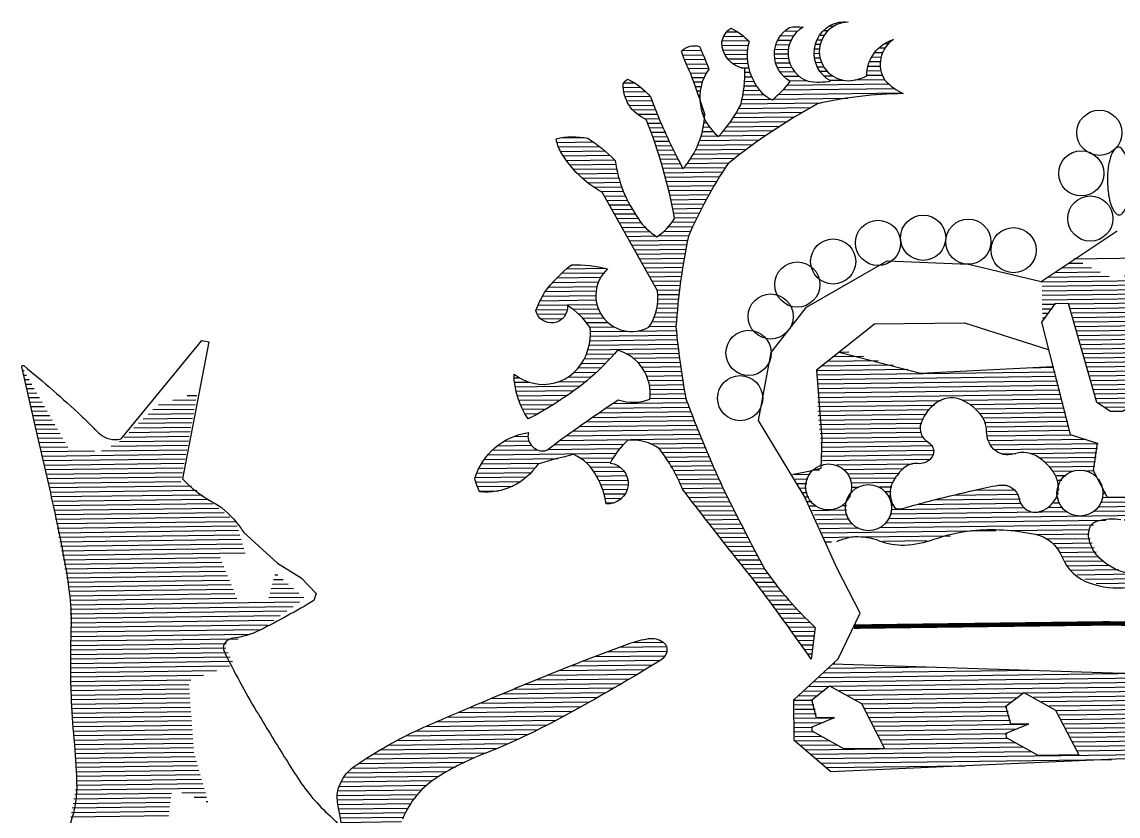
# Model space of a CAD drawing. Extents: x 0 to 420, y 0 to 297.
# Drawn here: x 362.225 to 364.823, y 102.431 to 104.313 of the extents above; entities that cross this region are included whole.
import ezdxf
from ezdxf.enums import TextEntityAlignment as Align

# ---------------------------------------------------------------- set-up
doc = ezdxf.new("R2010")
doc.units = 0
doc.layers.get('0').update_dxf_attribs({"linetype": 'CONTINUOUS'})
for name, color, linetype in [('TBLK07', 4, 'CONTINUOUS'), ('TBLK18', 4, 'CONTINUOUS'), ('TBLK25', 1, 'CONTINUOUS'), ('TBLK35', 3, 'CONTINUOUS'), ('TBLK50', 7, 'CONTINUOUS')]:
    doc.layers.add(name, color=color, linetype=linetype)
doc.styles.add('ISO', font='iso3098b.shx')

# ---------------------------------------------------------------- blocks, each defined once
blk = doc.blocks.new('*X50')
at = {"color": 0, "linetype": 'Continuous'}
for p, q in [((155.45, 457), (155.73, 457)), ((155.66, 456), (156.29, 456)), ((155.88, 455), (156.84, 455)), ((156.09, 454), (157.4, 454)), ((156.3, 453), (157.95, 453)), ((156.52, 452), (158.51, 452)), ((156.73, 451), (159.06, 451)), ((156.95, 450), (159.62, 450)), ((188.6, 450), (193.72, 450)), ((191.79, 451), (193.92, 451)), ((157.16, 449), (160.18, 449)), ((157.38, 448), (160.73, 448)), ((157.59, 447), (161.29, 447)), ((183.06, 447), (193.12, 447)), ((184.12, 448), (193.32, 448)), ((185.41, 449), (193.52, 449)), ((157.8, 446), (161.84, 446)), ((158.02, 445), (162.4, 445)), ((180.93, 445), (192.72, 445)), ((181.99, 446), (192.92, 446)), ((158.23, 444), (162.95, 444)), ((158.45, 443), (163.51, 443)), ((158.66, 442), (164.06, 442)), ((177.74, 442), (192.12, 442)), ((178.81, 443), (192.32, 443)), ((179.87, 444), (192.52, 444)), ((158.88, 441), (164.62, 441)), ((159.09, 440), (165.18, 440)), ((174.8, 440), (191.73, 440)), ((176.68, 441), (191.93, 441)), ((159.3, 439), (171.1, 439)), ((159.52, 438), (191.33, 438)), ((172.63, 439), (191.53, 439)), ((159.73, 437), (191.13, 437)), ((159.95, 436), (190.93, 436)), ((160.16, 435), (190.73, 435)), ((160.38, 434), (190.53, 434)), ((160.59, 433), (190.33, 433)), ((160.8, 432), (190.13, 432)), ((161.02, 431), (192.47, 431)), ((161.23, 430), (193.67, 430)), ((161.41, 429), (194.87, 429)), ((161.59, 428), (196.07, 428)), ((161.76, 427), (197.27, 427)), ((161.93, 426), (198.47, 426)), ((162.11, 425), (199.67, 425)), ((162.28, 424), (200.87, 424)), ((162.46, 423), (202.07, 423)), ((162.63, 422), (202.51, 422)), ((162.8, 421), (202.79, 421)), ((162.98, 420), (203.08, 420)), ((163.15, 419), (203.36, 419)), ((163.33, 418), (203.65, 418)), ((163.5, 417), (203.93, 417)), ((163.67, 416), (204.22, 416)), ((163.85, 415), (198.6, 415)), ((164.02, 414), (199, 414)), ((164.2, 413), (199.4, 413)), ((164.37, 412), (199.8, 412)), ((164.54, 411), (200.2, 411)), ((210.7, 411), (211.36, 411)), ((164.72, 410), (200.6, 410)), ((164.89, 409), (201, 409)), ((165.07, 408), (201.4, 408)), ((209.87, 408), (214.79, 408)), ((210.14, 409), (213.65, 409)), ((210.42, 410), (212.51, 410)), ((165.24, 407), (201.8, 407)), ((165.27, 406), (202.2, 406)), ((209.31, 406), (217.08, 406)), ((209.59, 407), (215.93, 407)), ((165.27, 405), (216.08, 405)), ((165.27, 404), (214.65, 404)), ((165.27, 403), (213.22, 403)), ((165.27, 402), (211.79, 402)), ((165.27, 401), (210.36, 401)), ((165.27, 400), (208.94, 400)), ((165.27, 399), (207.51, 399)), ((165.27, 398), (205.05, 398)), ((165.27, 397), (202.38, 397)), ((165.27, 396), (199.71, 396)), ((165.27, 395), (199.66, 395)), ((165.27, 394), (200.12, 394)), ((165.27, 393), (200.59, 393)), ((165.27, 392), (201.06, 392)), ((165.27, 391), (200.37, 391)), ((165.27, 390), (197.5, 390)), ((165.27, 389), (194.62, 389)), ((165.27, 388), (191.75, 388)), ((165.27, 387), (191.32, 387)), ((165.27, 386), (191.38, 386)), ((165.27, 385), (191.45, 385)), ((165.31, 384), (191.51, 384)), ((165.36, 383), (191.57, 383)), ((165.42, 382), (191.63, 382)), ((165.47, 381), (191.7, 381)), ((165.52, 380), (191.76, 380)), ((165.58, 379), (191.82, 379)), ((165.63, 378), (191.88, 378)), ((165.68, 377), (191.95, 377)), ((165.73, 376), (192.01, 376)), ((165.79, 375), (192.07, 375)), ((165.84, 374), (192.13, 374)), ((165.89, 373), (192.2, 373)), ((165.94, 372), (192.26, 372)), ((166, 371), (192.5, 371)), ((166.05, 370), (192.77, 370)), ((166.1, 369), (193.04, 369)), ((166.15, 368), (193.31, 368)), ((166.21, 367), (193.59, 367)), ((166.11, 365), (194.13, 365)), ((166.26, 366), (193.86, 366)), ((165.54, 362), (187.01, 362)), ((165.73, 363), (187.15, 363)), ((165.92, 364), (194.4, 364)), ((189.49, 363), (194.68, 363)), ((192.16, 362), (194.95, 362)), ((165.16, 360), (186.72, 360)), ((165.35, 361), (186.86, 361)), ((194.82, 361), (195.22, 361)), ((164.78, 358), (186.43, 358)), ((164.97, 359), (186.58, 359))]:
    blk.add_line(p, q, dxfattribs=at)
blk = doc.blocks.new('*X43')
at = {"color": 0, "linetype": 'Continuous'}
for p, q in [((52208.75, 34367), (52227.2, 34367)), ((52206.1, 34365), (52212.63, 34365)), ((52207.64, 34366), (52210.69, 34366)), ((52223.2, 34365), (52229.97, 34365)), ((52224.87, 34366), (52228.58, 34366)), ((52201.6, 34362), (52234.11, 34362)), ((52203.01, 34363), (52216.5, 34363)), ((52204.55, 34364), (52214.56, 34364)), ((52219.87, 34363), (52232.73, 34363)), ((52221.54, 34364), (52231.35, 34364)), ((52201.6, 34361), (52234.36, 34361)), ((52201.6, 34360), (52234.41, 34360)), ((52201.6, 34359), (52234.46, 34359)), ((52201.6, 34358), (52234.51, 34358)), ((52201.6, 34357), (52204.53, 34357)), ((52207.63, 34357), (52234.57, 34357)), ((52201.6, 34356), (52203.78, 34356)), ((52201.6, 34355), (52203.03, 34355)), ((52207.9, 34356), (52228.65, 34356)), ((52208.17, 34355), (52228.35, 34355)), ((52232.42, 34356), (52234.62, 34356)), ((52233.13, 34355), (52234.67, 34355)), ((52201.6, 34354), (52202.28, 34354)), ((52208.44, 34354), (52228.05, 34354)), ((52208.72, 34353), (52227.75, 34353)), ((52208.99, 34352), (52227.45, 34352)), ((52233.84, 34354), (52234.72, 34354)), ((52234.55, 34353), (52234.77, 34353)), ((52209.26, 34351), (52227.15, 34351)), ((52209.54, 34350), (52226.85, 34350)), ((52209.81, 34349), (52226.55, 34349)), ((52210.08, 34348), (52226.24, 34348)), ((52153.88, 34345), (52165.12, 34345)), ((52155.31, 34346), (52161.86, 34346)), ((52156.75, 34347), (52158.6, 34347)), ((52210.35, 34347), (52225.94, 34347)), ((52210.63, 34346), (52225.64, 34346)), ((52210.9, 34345), (52225.34, 34345)), ((52277.72, 34345), (52278.76, 34345)), ((52151.6, 34343), (52171.64, 34343)), ((52152.45, 34344), (52168.38, 34344)), ((52198.24, 34343), (52204.02, 34343)), ((52211.17, 34344), (52225.04, 34344)), ((52211.44, 34343), (52224.74, 34343)), ((52268.34, 34343), (52281.5, 34343)), ((52273.03, 34344), (52280.13, 34344)), ((52151.6, 34342), (52204.26, 34342)), ((52151.6, 34341), (52204.5, 34341)), ((52151.6, 34340), (52204.74, 34340)), ((52211.72, 34342), (52224.44, 34342)), ((52211.99, 34341), (52224.14, 34341)), ((52212.26, 34340), (52223.84, 34340)), ((52231.54, 34340), (52284.04, 34340)), ((52231.82, 34341), (52284.11, 34341)), ((52232.09, 34342), (52239.58, 34342)), ((52263.65, 34342), (52282.87, 34342)), ((52151.6, 34339), (52204.98, 34339)), ((52151.6, 34338), (52205.22, 34338)), ((52212.54, 34339), (52223.54, 34339)), ((52212.81, 34338), (52223.24, 34338)), ((52230.98, 34338), (52283.9, 34338)), ((52231.26, 34339), (52283.97, 34339)), ((52151.6, 34337), (52205.46, 34337)), ((52151.6, 34336), (52178.94, 34336)), ((52151.6, 34335), (52177.42, 34335)), ((52183.8, 34336), (52205.7, 34336)), ((52185.51, 34335), (52205.94, 34335)), ((52213.08, 34337), (52222.94, 34337)), ((52213.35, 34336), (52222.63, 34336)), ((52213.74, 34335), (52222.33, 34335)), ((52230.14, 34335), (52251.9, 34335)), ((52230.42, 34336), (52283.76, 34336)), ((52230.7, 34337), (52283.83, 34337)), ((52256.97, 34335), (52283.69, 34335)), ((52151.6, 34334), (52176.36, 34334)), ((52151.64, 34333), (52175.58, 34333)), ((52186.73, 34334), (52206.18, 34334)), ((52187.68, 34333), (52206.42, 34333)), ((52215.24, 34334), (52220.78, 34334)), ((52229.59, 34333), (52248.95, 34333)), ((52229.86, 34334), (52250.18, 34334)), ((52258.44, 34334), (52283.62, 34334)), ((52259.45, 34333), (52283.55, 34333)), ((52151.73, 34332), (52175, 34332)), ((52151.82, 34331), (52174.57, 34331)), ((52188.35, 34332), (52206.66, 34332)), ((52188.78, 34331), (52206.9, 34331)), ((52229.03, 34331), (52247.36, 34331)), ((52229.31, 34332), (52248.01, 34332)), ((52260.21, 34332), (52283.48, 34332)), ((52260.78, 34331), (52283.41, 34331)), ((52151.91, 34330), (52174.38, 34330)), ((52152.01, 34329), (52174.48, 34329)), ((52152.1, 34328), (52174.89, 34328)), ((52189.03, 34330), (52207.14, 34330)), ((52189.1, 34329), (52207.38, 34329)), ((52189.16, 34328), (52207.87, 34328)), ((52228.19, 34328), (52246.66, 34328)), ((52228.47, 34329), (52246.72, 34329)), ((52228.75, 34330), (52246.95, 34330)), ((52261.2, 34330), (52283.34, 34330)), ((52261.31, 34328), (52283.19, 34328)), ((52261.4, 34329), (52283.26, 34329)), ((52152.19, 34327), (52175.8, 34327)), ((52152.28, 34326), (52176.94, 34326)), ((52189.41, 34327), (52210.87, 34327)), ((52189.89, 34326), (52213.59, 34326)), ((52222.16, 34326), (52246.19, 34326)), ((52225.44, 34327), (52246.53, 34327)), ((52260.03, 34326), (52283.05, 34326)), ((52260.91, 34327), (52283.12, 34327)), ((52152.38, 34325), (52177.28, 34325)), ((52152.41, 34324), (52177.17, 34324)), ((52152.44, 34323), (52176.51, 34323)), ((52190.69, 34325), (52213.42, 34325)), ((52192.29, 34324), (52195.32, 34324)), ((52198.69, 34324), (52213.25, 34324)), ((52200.73, 34323), (52213.09, 34323)), ((52222.23, 34325), (52245.6, 34325)), ((52222.37, 34324), (52244.61, 34324)), ((52222.51, 34323), (52235.62, 34323)), ((52258.38, 34324), (52283.84, 34324)), ((52258.44, 34323), (52284.24, 34323)), ((52258.79, 34325), (52283.45, 34325)), ((52292.98, 34323), (52293.33, 34323)), ((52150.57, 34321), (52151.81, 34321)), ((52152.29, 34322), (52152.48, 34322)), ((52155.6, 34322), (52172.38, 34322)), ((52157.32, 34321), (52170.5, 34321)), ((52201.95, 34322), (52212.92, 34322)), ((52202.93, 34321), (52212.75, 34321)), ((52222.65, 34322), (52234.13, 34322)), ((52222.79, 34321), (52233, 34321)), ((52259.02, 34322), (52279.39, 34322)), ((52260.83, 34321), (52278.15, 34321)), ((52284.47, 34322), (52284.63, 34322)), ((52285.71, 34321), (52292.02, 34321)), ((52290.3, 34322), (52292.67, 34322)), ((52145.8, 34320), (52149.7, 34320)), ((52146.34, 34319), (52149.18, 34319)), ((52146.88, 34318), (52148.91, 34318)), ((52158.19, 34320), (52169.52, 34320)), ((52158.71, 34319), (52168.74, 34319)), ((52158.98, 34318), (52168.13, 34318)), ((52203.71, 34320), (52208.22, 34320)), ((52204.26, 34319), (52206.33, 34319)), ((52204.63, 34318), (52205.41, 34318)), ((52210.98, 34320), (52212.65, 34320)), ((52212.88, 34319), (52213.15, 34319)), ((52213.65, 34318), (52213.79, 34318)), ((52221.77, 34318), (52221.89, 34318)), ((52222.43, 34319), (52222.8, 34319)), ((52222.93, 34320), (52232.1, 34320)), ((52228.81, 34319), (52231.43, 34319)), ((52229.84, 34318), (52230.97, 34318)), ((52264.8, 34320), (52277.44, 34320)), ((52265.79, 34319), (52277.03, 34319)), ((52266.57, 34318), (52276.85, 34318)), ((52286.42, 34320), (52291.37, 34320)), ((52286.83, 34319), (52290.71, 34319)), ((52287.01, 34318), (52290.06, 34318)), ((52147.42, 34317), (52148.85, 34317)), ((52147.95, 34316), (52148.98, 34316)), ((52158.91, 34316), (52159.06, 34316)), ((52159.04, 34317), (52160.41, 34317)), ((52165.06, 34317), (52167.75, 34317)), ((52166.4, 34316), (52167.6, 34316)), ((52186.11, 34316), (52195.06, 34316)), ((52191.11, 34317), (52193.38, 34317)), ((52204.58, 34316), (52204.81, 34316)), ((52204.81, 34317), (52204.87, 34317)), ((52214.15, 34317), (52214.33, 34317)), ((52214.62, 34316), (52214.65, 34316)), ((52220.83, 34316), (52220.83, 34316)), ((52221.17, 34317), (52221.36, 34317)), ((52230.44, 34317), (52230.69, 34317)), ((52230.6, 34316), (52230.78, 34316)), ((52241.16, 34316), (52245.77, 34316)), ((52267.2, 34317), (52271.05, 34317)), ((52267.61, 34316), (52269.43, 34316)), ((52274.7, 34317), (52276.86, 34317)), ((52276.32, 34316), (52277.08, 34316)), ((52286.78, 34316), (52288.75, 34316)), ((52286.99, 34317), (52289.41, 34317)), ((52148.47, 34315), (52149.33, 34315)), ((52149, 34314), (52149.96, 34314)), ((52157.87, 34314), (52157.93, 34314)), ((52158.31, 34315), (52158.56, 34315)), ((52167.15, 34315), (52167.61, 34315)), ((52167.59, 34314), (52167.79, 34314)), ((52177.22, 34314), (52196.12, 34314)), ((52181.56, 34315), (52195.78, 34315)), ((52204.24, 34314), (52204.62, 34314)), ((52204.5, 34315), (52204.63, 34315)), ((52214.58, 34314), (52220.78, 34314)), ((52214.7, 34315), (52215.15, 34315)), ((52220.3, 34315), (52220.71, 34315)), ((52230.7, 34315), (52230.9, 34315)), ((52230.83, 34314), (52230.99, 34314)), ((52239.43, 34314), (52254.08, 34314)), ((52239.99, 34315), (52250.05, 34315)), ((52267.8, 34315), (52268.59, 34315)), ((52267.81, 34314), (52268.09, 34314)), ((52277.16, 34315), (52277.53, 34315)), ((52277.66, 34314), (52278.3, 34314)), ((52285.56, 34314), (52287.45, 34314)), ((52286.33, 34315), (52288.1, 34315)), ((52149.53, 34313), (52151.02, 34313)), ((52150.05, 34312), (52157.65, 34312)), ((52150.57, 34311), (52157.85, 34311)), ((52156.87, 34313), (52157.66, 34313)), ((52167.62, 34311), (52206.56, 34311)), ((52167.8, 34313), (52168.14, 34313)), ((52167.81, 34312), (52197.17, 34312)), ((52173.31, 34313), (52196.44, 34313)), ((52202.53, 34312), (52205.55, 34312)), ((52203.59, 34313), (52204.95, 34313)), ((52212.65, 34311), (52222.5, 34311)), ((52213.66, 34312), (52221.6, 34312)), ((52214.25, 34313), (52221.07, 34313)), ((52229.11, 34311), (52233.77, 34311)), ((52230.01, 34312), (52232.33, 34312)), ((52230.55, 34313), (52231.5, 34313)), ((52237.51, 34311), (52264.99, 34311)), ((52238.62, 34312), (52261.53, 34312)), ((52239.14, 34313), (52257.96, 34313)), ((52266.62, 34311), (52267.93, 34311)), ((52267.33, 34312), (52267.78, 34312)), ((52267.65, 34313), (52267.83, 34313)), ((52277.82, 34311), (52284.53, 34311)), ((52277.92, 34313), (52279.69, 34313)), ((52277.97, 34312), (52286, 34312)), ((52284.17, 34313), (52286.79, 34313)), ((52150.97, 34310), (52158.27, 34310)), ((52151.36, 34309), (52158.99, 34309)), ((52166.48, 34309), (52215.05, 34309)), ((52167.2, 34310), (52224.33, 34310)), ((52219.11, 34309), (52268.93, 34309)), ((52227.28, 34310), (52268.29, 34310)), ((52276.81, 34309), (52281.59, 34309)), ((52277.46, 34310), (52283.06, 34310)), ((52151.75, 34308), (52160.26, 34308)), ((52152.14, 34307), (52190.71, 34307)), ((52152.54, 34306), (52159.15, 34306)), ((52160.1, 34306), (52180.64, 34306)), ((52165.2, 34308), (52212.3, 34308)), ((52193.91, 34307), (52211.36, 34307)), ((52199.81, 34306), (52211.36, 34306)), ((52220.91, 34308), (52270.04, 34308)), ((52222.7, 34307), (52278.64, 34307)), ((52224.7, 34306), (52241.63, 34306)), ((52242.94, 34306), (52277.2, 34306)), ((52275.71, 34308), (52280.11, 34308)), ((52152.93, 34305), (52154.24, 34305)), ((52165.6, 34305), (52175.38, 34305)), ((52201.81, 34305), (52211.57, 34305)), ((52203.25, 34304), (52211.96, 34304)), ((52220.72, 34305), (52221.94, 34305)), ((52220.72, 34304), (52223.14, 34304)), ((52244.67, 34305), (52249.94, 34305)), ((52245.01, 34304), (52248.67, 34304)), ((52251.17, 34305), (52275.9, 34305)), ((52255.05, 34304), (52274.6, 34304)), ((52203.98, 34303), (52212.38, 34303)), ((52204.72, 34302), (52212.87, 34302)), ((52205.46, 34301), (52213.36, 34301)), ((52221.29, 34303), (52224.1, 34303)), ((52222.02, 34302), (52224.9, 34302)), ((52222.96, 34301), (52225.59, 34301)), ((52243.94, 34301), (52246.29, 34301)), ((52244.55, 34302), (52246.96, 34302)), ((52245.01, 34303), (52247.62, 34303)), ((52258.72, 34303), (52273.29, 34303)), ((52262.14, 34302), (52271.79, 34302)), ((52206.01, 34300), (52214.22, 34300)), ((52206.54, 34299), (52215.91, 34299)), ((52223.9, 34300), (52226.26, 34300)), ((52224.65, 34299), (52226.82, 34299)), ((52242.73, 34299), (52245.58, 34299)), ((52243.33, 34300), (52245.82, 34300)), ((52207.08, 34298), (52217.8, 34298)), ((52208.56, 34297), (52220.52, 34297)), ((52223.56, 34297), (52225.79, 34297)), ((52224.79, 34298), (52226.5, 34298)), ((52242.12, 34298), (52245.35, 34298)), ((52242.4, 34297), (52245.81, 34297)), ((52252.36, 34297), (52253.61, 34297)), ((52210.22, 34296), (52224.74, 34296)), ((52212.76, 34295), (52222.64, 34295)), ((52242.84, 34296), (52246.59, 34296)), ((52243.28, 34295), (52248.28, 34295)), ((52243.74, 34294), (52251.88, 34294)), ((52248.52, 34295), (52252.97, 34295)), ((52250.44, 34296), (52253.75, 34296)), ((52245.7, 34293), (52250.79, 34293)), ((52247.88, 34292), (52249.71, 34292))]:
    blk.add_line(p, q, dxfattribs=at)
blk = doc.blocks.new('*X46')
at = {"color": 0, "linetype": 'Continuous'}
for p, q in [((312.33, 530), (314.73, 530)), ((325.15, 530), (328.1, 530)), ((333.77, 530), (334.78, 530)), ((335.09, 531), (336.12, 531)), ((304.56, 527), (305.54, 527)), ((311.29, 527), (317.07, 527)), ((311.3, 528), (317.11, 528)), ((311.66, 529), (316.07, 529)), ((323.21, 527), (326.17, 527)), ((323.62, 528), (326.57, 528)), ((324.24, 529), (327.18, 529)), ((331.94, 527), (333.03, 527)), ((332.33, 528), (333.38, 528)), ((332.92, 529), (333.94, 529)), ((347.33, 527), (348.22, 527)), ((302.44, 526), (306.64, 526)), ((302.55, 525), (307.06, 525)), ((311.48, 526), (316.91, 526)), ((311.87, 525), (316.83, 525)), ((322.86, 525), (325.88, 525)), ((322.96, 526), (325.95, 526)), ((331.64, 525), (332.82, 525)), ((331.72, 526), (332.84, 526)), ((345.05, 525), (346.82, 525)), ((345.98, 526), (347.38, 526)), ((302.92, 524), (307.46, 524)), ((303.31, 523), (307.84, 523)), ((312.5, 524), (316.84, 524)), ((313.5, 523), (316.93, 523)), ((322.91, 524), (325.97, 524)), ((323.11, 523), (326.21, 523)), ((331.71, 524), (332.95, 524)), ((331.92, 523), (333.24, 523)), ((343.88, 523), (346.29, 523)), ((344.37, 524), (346.47, 524)), ((303.74, 522), (308.21, 522)), ((304.19, 521), (307.73, 521)), ((304.56, 520), (307.21, 520)), ((315.47, 522), (317.1, 522)), ((316.23, 520), (317.72, 520)), ((316.27, 521), (317.36, 521)), ((323.46, 522), (326.63, 522)), ((324.01, 521), (327.28, 521)), ((324.8, 520), (328.24, 520)), ((332.3, 522), (333.73, 522)), ((332.87, 521), (334.46, 521)), ((333.71, 520), (335.59, 520)), ((343.27, 520), (346.68, 520)), ((343.35, 521), (346.39, 521)), ((343.55, 522), (346.26, 522)), ((289.27, 518), (293.13, 518)), ((289.39, 519), (291.75, 519)), ((304.9, 519), (306.81, 519)), ((305.25, 518), (306.51, 518)), ((316.06, 518), (318.7, 518)), ((316.16, 519), (318.18, 519)), ((325.59, 518), (348.09, 518)), ((326, 519), (329.85, 519)), ((334.98, 519), (337.84, 519)), ((340.55, 519), (347.17, 519)), ((289.38, 517), (294.23, 517)), ((289.62, 516), (295.13, 516)), ((290, 515), (295.57, 515)), ((305.58, 517), (306.32, 517)), ((305.92, 516), (306.22, 516)), ((306.21, 515), (306.25, 515)), ((315.55, 515), (321.92, 515)), ((315.76, 516), (320.41, 516)), ((315.93, 517), (319.42, 517)), ((322.48, 515), (338.98, 515)), ((323.65, 516), (350.94, 516)), ((324.68, 517), (349.31, 517)), ((290.54, 514), (295.95, 514)), ((291.28, 513), (296.33, 513)), ((306.29, 514), (306.57, 514)), ((306.47, 513), (306.9, 513)), ((314.8, 513), (330.73, 513)), ((315.31, 514), (333.07, 514)), ((292.32, 512), (296.72, 512)), ((293.9, 511), (297.12, 511)), ((294.58, 510), (297.53, 510)), ((306.74, 512), (307.22, 512)), ((307.08, 510), (307.61, 510)), ((307.12, 511), (307.2, 511)), ((312.86, 510), (325.55, 510)), ((313.55, 511), (327.22, 511)), ((314.2, 512), (328.95, 512)), ((294.95, 509), (297.95, 509)), ((295.31, 508), (298.38, 508)), ((306.67, 508), (309.04, 508)), ((306.9, 509), (308.24, 509)), ((311.3, 508), (322.36, 508)), ((312.11, 509), (323.93, 509)), ((274.44, 506), (282.49, 506)), ((275.11, 507), (280.42, 507)), ((295.66, 507), (298.82, 507)), ((296, 506), (299.26, 506)), ((306.04, 506), (319.34, 506)), ((306.38, 507), (310.07, 507)), ((310.42, 507), (320.83, 507)), ((274.75, 505), (283.82, 505)), ((275.18, 504), (285.02, 504)), ((275.77, 503), (286.11, 503)), ((296.33, 505), (299.72, 505)), ((296.64, 504), (300.19, 504)), ((296.95, 503), (300.67, 503)), ((304.6, 503), (315.12, 503)), ((305.15, 504), (316.49, 504)), ((305.63, 505), (317.9, 505)), ((276.44, 502), (287.11, 502)), ((277.18, 501), (287.39, 501)), ((297.25, 502), (301.17, 502)), ((297.54, 501), (301.67, 501)), ((303.24, 501), (312.48, 501)), ((303.97, 502), (313.79, 502)), ((278, 500), (287.56, 500)), ((278.92, 499), (287.78, 499)), ((279.95, 498), (288.03, 498)), ((297.81, 500), (302.18, 500)), ((298.08, 499), (311.04, 499)), ((298.34, 498), (310.39, 498)), ((302.42, 500), (311.7, 500)), ((281.11, 497), (288.31, 497)), ((282.44, 496), (288.64, 496)), ((298.59, 497), (309.76, 497)), ((298.83, 496), (309.14, 496)), ((283.98, 495), (289, 495)), ((284.72, 494), (289.41, 494)), ((285.27, 493), (289.86, 493)), ((299.06, 495), (308.54, 495)), ((299.28, 494), (307.96, 494)), ((299.49, 493), (307.39, 493)), ((285.81, 492), (290.36, 492)), ((286.36, 491), (290.9, 491)), ((299.69, 492), (306.83, 492)), ((299.88, 491), (306.29, 491)), ((286.9, 490), (291.5, 490)), ((287.45, 489), (292.15, 489)), ((300.07, 490), (305.77, 490)), ((300.24, 489), (305.26, 489)), ((288, 488), (292.84, 488)), ((288.54, 487), (293.68, 487)), ((289.09, 486), (294.71, 486)), ((297.88, 486), (303.8, 486)), ((298.9, 487), (304.27, 487)), ((299.71, 488), (304.76, 488)), ((289.63, 485), (296.01, 485)), ((290.18, 484), (303.08, 484)), ((296.54, 485), (303.34, 485)), ((290.72, 483), (302.87, 483)), ((291.27, 482), (302.67, 482)), ((291.81, 481), (302.47, 481)), ((292.36, 480), (302.28, 480)), ((292.9, 479), (302.09, 479)), ((274.03, 476), (283.75, 476)), ((275.07, 477), (284.46, 477)), ((276.22, 478), (284.63, 478)), ((293.45, 478), (301.92, 478)), ((294, 477), (301.75, 477)), ((294.54, 476), (301.59, 476)), ((272.2, 474), (282.89, 474)), ((273.08, 475), (283.23, 475)), ((295.09, 475), (301.43, 475)), ((295.63, 474), (301.28, 474)), ((270.8, 472), (282.6, 472)), ((271.4, 473), (282.68, 473)), ((296.18, 473), (301.14, 473)), ((296.34, 472), (301.01, 472)), ((269.34, 469), (276.23, 469)), ((269.79, 470), (282.83, 470)), ((270.28, 471), (282.65, 471)), ((277.48, 469), (283.14, 469)), ((296.1, 469), (300.66, 469)), ((296.27, 470), (300.77, 470)), ((296.35, 471), (300.89, 471)), ((269.56, 468), (275.91, 468)), ((270.3, 467), (275.17, 467)), ((278.67, 468), (283.61, 468)), ((279.65, 467), (284.27, 467)), ((295.47, 467), (300.45, 467)), ((295.84, 468), (300.55, 468)), ((280.47, 466), (285.2, 466)), ((281.16, 465), (286.56, 465)), ((281.3, 464), (289.43, 464)), ((291.7, 464), (300.33, 464)), ((294.38, 465), (300.28, 465)), ((294.99, 466), (300.36, 466)), ((281.16, 462), (300.51, 462)), ((281.27, 463), (300.42, 463)), ((280.34, 459), (286.53, 459)), ((280.7, 460), (300.7, 460)), ((280.97, 461), (300.6, 461)), ((289.24, 459), (300.81, 459)), ((279.3, 457), (284.64, 457)), ((279.89, 458), (285.61, 458)), ((290.71, 458), (300.93, 458)), ((291.77, 457), (301.05, 457)), ((277.55, 455), (282.55, 455)), ((278.54, 456), (283.62, 456)), ((292.57, 456), (301.17, 456)), ((293.18, 455), (301.31, 455)), ((264.28, 454), (265.42, 454)), ((264.34, 453), (267.52, 453)), ((264.47, 452), (278.92, 452)), ((274.1, 453), (280.2, 453)), ((276.21, 454), (281.41, 454)), ((293.65, 454), (301.45, 454)), ((293.99, 453), (301.59, 453)), ((294.22, 452), (301.74, 452)), ((264.65, 451), (277.56, 451)), ((264.89, 450), (276.11, 450)), ((294.35, 451), (301.9, 451)), ((294.37, 450), (302.07, 450)), ((265.2, 449), (274.54, 449)), ((265.57, 448), (272.99, 448)), ((266.02, 447), (271.34, 447)), ((284.45, 447), (302.93, 447)), ((285.98, 448), (302.57, 448)), ((294.29, 449), (302.24, 449)), ((266.54, 446), (269.56, 446)), ((267.16, 445), (267.61, 445)), ((281.45, 445), (303.67, 445)), ((282.94, 446), (303.3, 446)), ((277.05, 442), (304.81, 442)), ((278.51, 443), (304.42, 443)), ((279.97, 444), (304.04, 444)), ((261.87, 440), (267.32, 440)), ((263.98, 441), (267.16, 441)), ((274.21, 440), (305.59, 440)), ((275.62, 441), (305.2, 441)), ((259.18, 438), (269.13, 438)), ((260.36, 439), (267.84, 439)), ((271.49, 438), (287.46, 438)), ((272.84, 439), (288.39, 439)), ((294.26, 439), (305.99, 439)), ((296.04, 438), (306.39, 438)), ((256.73, 435), (269.86, 435)), ((257.4, 436), (273.68, 436)), ((258.21, 437), (286.66, 437)), ((278.74, 436), (285.97, 436)), ((279.99, 435), (285.36, 435)), ((296.87, 437), (306.79, 437)), ((297.55, 436), (307.2, 436)), ((298.19, 435), (307.62, 435)), ((255.7, 433), (267.81, 433)), ((256.17, 434), (268.67, 434)), ((280.92, 434), (287.37, 434)), ((281.64, 433), (288.37, 433)), ((298.78, 434), (308.03, 434)), ((299.34, 433), (308.46, 433)), ((255.32, 432), (266.76, 432)), ((255.49, 431), (265.43, 431)), ((255.81, 430), (263.64, 430)), ((282.19, 432), (288.92, 432)), ((282.71, 431), (289.18, 431)), ((283.17, 430), (289.22, 430)), ((299.86, 432), (308.89, 432)), ((300.34, 431), (309.32, 431)), ((300.79, 430), (309.75, 430)), ((256.2, 429), (260.58, 429)), ((283.55, 429), (289.03, 429)), ((283.85, 428), (288.58, 428)), ((301.2, 429), (310.19, 429)), ((301.89, 428), (310.67, 428)), ((284.08, 427), (287.76, 427)), ((284.25, 426), (285.99, 426)), ((302.63, 427), (311.15, 427)), ((303.38, 426), (311.63, 426)), ((304.12, 425), (312.11, 425)), ((304.87, 424), (312.6, 424)), ((305.62, 423), (313.09, 423)), ((306.38, 422), (313.58, 422)), ((307.13, 421), (314.08, 421)), ((307.89, 420), (314.58, 420)), ((308.65, 419), (315.08, 419)), ((309.41, 418), (315.58, 418)), ((310.18, 417), (316.09, 417)), ((310.94, 416), (316.6, 416)), ((311.71, 415), (317.11, 415)), ((312.48, 414), (317.62, 414)), ((313.25, 413), (318.14, 413)), ((314.02, 412), (318.66, 412)), ((314.8, 411), (319.18, 411)), ((315.58, 410), (319.84, 410)), ((316.36, 409), (320.54, 409)), ((317.14, 408), (321.27, 408)), ((317.87, 407), (322.03, 407)), ((318.6, 406), (322.8, 406)), ((319.32, 405), (323.61, 405)), ((320.04, 404), (324.44, 404)), ((320.76, 403), (325.3, 403)), ((321.47, 402), (326.2, 402)), ((322.19, 401), (327.12, 401)), ((322.89, 400), (328.08, 400)), ((323.6, 399), (329.07, 399)), ((324.3, 398), (330.09, 398)), ((325.01, 397), (330.15, 397)), ((325.7, 396), (330.01, 396)), ((326.4, 395), (329.86, 395)), ((327.09, 394), (329.72, 394)), ((327.78, 393), (329.58, 393)), ((328.47, 392), (329.43, 392)), ((329.15, 391), (329.29, 391))]:
    blk.add_line(p, q, dxfattribs=at)
blk = doc.blocks.new('*X42')
at = {"color": 0, "linetype": 'Continuous'}
for p, q in [((52153.28, 34277), (52176.6, 34277)), ((52154.39, 34278), (52154.6, 34278)), ((52151.06, 34275), (52284.76, 34275)), ((52152.17, 34276), (52198.6, 34276)), ((52265.33, 34276), (52283.7, 34276)), ((52147.72, 34272), (52152.15, 34272)), ((52148.83, 34273), (52153.48, 34273)), ((52149.94, 34274), (52285.81, 34274)), ((52153.76, 34273), (52286.87, 34273)), ((52155.51, 34272), (52287.92, 34272)), ((52145.6, 34270), (52149.62, 34270)), ((52146.61, 34271), (52150.81, 34271)), ((52157.26, 34271), (52196.48, 34271)), ((52159.01, 34270), (52195.15, 34270)), ((52196.76, 34271), (52247.48, 34271)), ((52198.51, 34270), (52246.15, 34270)), ((52247.76, 34271), (52288.98, 34271)), ((52249.51, 34270), (52290.03, 34270)), ((52145.6, 34269), (52149.87, 34269)), ((52145.6, 34268), (52150.12, 34268)), ((52145.6, 34267), (52150.37, 34267)), ((52160.65, 34269), (52193.81, 34269)), ((52161.15, 34268), (52192.62, 34268)), ((52161.65, 34267), (52192.87, 34267)), ((52200.26, 34269), (52244.81, 34269)), ((52202.01, 34268), (52243.62, 34268)), ((52203.65, 34267), (52243.87, 34267)), ((52251.26, 34269), (52291.09, 34269)), ((52253.01, 34268), (52291.94, 34268)), ((52254.65, 34267), (52266.22, 34267)), ((52268.98, 34267), (52291.91, 34267)), ((52145.6, 34266), (52154.37, 34266)), ((52145.6, 34265), (52151.87, 34265)), ((52162.15, 34266), (52193.12, 34266)), ((52162.65, 34265), (52193.37, 34265)), ((52204.15, 34266), (52244.12, 34266)), ((52204.65, 34265), (52244.37, 34265)), ((52255.15, 34266), (52264.33, 34266)), ((52255.65, 34265), (52263.41, 34265)), ((52270.88, 34266), (52291.88, 34266)), ((52271.79, 34265), (52291.86, 34265)), ((52145.6, 34264), (52149.6, 34264)), ((52145.6, 34263), (52149.76, 34263)), ((52163.15, 34264), (52197.37, 34264)), ((52163.65, 34263), (52194.87, 34263)), ((52205.15, 34264), (52248.37, 34264)), ((52205.65, 34263), (52245.87, 34263)), ((52256.15, 34264), (52262.87, 34264)), ((52256.65, 34263), (52262.58, 34263)), ((52272.33, 34264), (52291.83, 34264)), ((52272.62, 34263), (52291.81, 34263)), ((52145.6, 34262), (52151.51, 34262)), ((52145.71, 34261), (52153.26, 34261)), ((52146.85, 34260), (52155.01, 34260)), ((52164.15, 34262), (52192.6, 34262)), ((52164.65, 34261), (52192.76, 34261)), ((52165.15, 34260), (52194.51, 34260)), ((52206.15, 34262), (52243.6, 34262)), ((52206.65, 34261), (52243.76, 34261)), ((52207.15, 34260), (52245.51, 34260)), ((52257.15, 34262), (52262.5, 34262)), ((52257.65, 34261), (52262.62, 34261)), ((52258.15, 34260), (52262.95, 34260)), ((52272.25, 34260), (52291.73, 34260)), ((52272.58, 34261), (52291.75, 34261)), ((52272.7, 34262), (52291.78, 34262)), ((52147.99, 34259), (52196.26, 34259)), ((52149.13, 34258), (52198.01, 34258)), ((52207.65, 34259), (52247.26, 34259)), ((52208.15, 34258), (52249.01, 34258)), ((52258.65, 34259), (52263.55, 34259)), ((52259.15, 34258), (52264.56, 34258)), ((52270.65, 34258), (52290.27, 34258)), ((52271.66, 34259), (52291.47, 34259)), ((52150.28, 34257), (52289.06, 34257)), ((52151.42, 34256), (52215.65, 34256)), ((52152.56, 34255), (52183.15, 34255)), ((52220.2, 34256), (52287.86, 34256)), ((52237.81, 34255), (52286.66, 34255)), ((52255.42, 34254), (52285.45, 34254)), ((52273.03, 34253), (52284.25, 34253))]:
    blk.add_line(p, q, dxfattribs=at)
blk = doc.blocks.new('*X48')
at = {"color": 0, "linetype": 'Continuous'}
for p, q in [((286.79, 394), (297.23, 394)), ((289.66, 395), (296.51, 395)), ((278.53, 391), (295.87, 391)), ((281.24, 392), (296.91, 392)), ((283.99, 393), (297.3, 393)), ((273.26, 389), (292.5, 389)), ((275.88, 390), (294.2, 390)), ((268.16, 387), (289.06, 387)), ((270.69, 388), (290.79, 388)), ((260.63, 384), (283.76, 384)), ((263.13, 385), (285.55, 385)), ((265.63, 386), (287.31, 386)), ((255.69, 382), (280.12, 382)), ((258.16, 383), (281.95, 383)), ((248.42, 379), (274.51, 379)), ((250.82, 380), (276.4, 380)), ((253.25, 381), (278.27, 381)), ((243.66, 377), (270.63, 377)), ((246.03, 378), (272.59, 378)), ((237.23, 374), (264.3, 374)), ((239.23, 375), (266.49, 375)), ((241.37, 376), (268.6, 376)), ((233.56, 372), (259.59, 372)), ((235.35, 373), (262, 373)), ((230.26, 370), (254.5, 370)), ((231.87, 371), (257.06, 371)), ((226.18, 367), (248.28, 367)), ((227.27, 368), (250.16, 368)), ((228.72, 369), (252.22, 369)), ((224.77, 365), (245, 365)), ((225.38, 366), (246.55, 366)), ((223.88, 362), (241.68, 362)), ((224.03, 363), (242.63, 363)), ((224.33, 364), (243.72, 364)), ((223.88, 361), (240.85, 361)), ((224.01, 360), (240.13, 360)), ((224.16, 359), (239.5, 359)), ((224.33, 358), (238.94, 358)), ((224.52, 357), (238.46, 357)), ((224.72, 356), (238.05, 356)), ((224.93, 355), (237.73, 355)), ((225.16, 354), (237.5, 354)), ((225.4, 353), (237.36, 353)), ((225.66, 352), (237.29, 352)), ((225.93, 351), (237.31, 351)), ((226.22, 350), (237.4, 350)), ((226.52, 349), (237.58, 349)), ((226.83, 348), (237.84, 348)), ((227.15, 347), (238.2, 347)), ((227.49, 346), (238.62, 346)), ((227.83, 345), (239.07, 345)), ((228.18, 344), (239.53, 344)), ((228.55, 343), (240.02, 343)), ((228.92, 342), (240.52, 342)), ((229.31, 341), (241.05, 341)), ((229.71, 340), (241.59, 340)), ((230.11, 339), (242.15, 339)), ((230.53, 338), (242.72, 338)), ((230.97, 337), (243.29, 337)), ((231.41, 336), (243.88, 336)), ((231.85, 335), (244.47, 335)), ((232.31, 334), (245.06, 334)), ((232.76, 333), (245.67, 333)), ((233.22, 332), (246.28, 332)), ((233.68, 331), (246.9, 331)), ((234.15, 330), (247.53, 330)), ((234.62, 329), (248.16, 329)), ((235.1, 328), (248.81, 328)), ((235.58, 327), (249.46, 327)), ((236.07, 326), (250.13, 326)), ((236.56, 325), (250.81, 325)), ((237.05, 324), (251.5, 324)), ((237.55, 323), (252.21, 323)), ((238.06, 322), (252.93, 322)), ((238.57, 321), (253.66, 321)), ((239.08, 320), (254.4, 320)), ((239.6, 319), (255.16, 319)), ((240.12, 318), (255.93, 318)), ((240.65, 317), (255.38, 317)), ((241.18, 316), (250.71, 316)), ((241.72, 315), (246.05, 315))]:
    blk.add_line(p, q, dxfattribs=at)
blk = doc.blocks.new('State Logo')
at = {"layer": 'TBLK07', "linetype": 'Continuous'}
for points in [[(-1.4028, 5.6012, 0.007702), (-1.6642, 5.9615, -0.006611), (-2.0123, 6.4063, 0.066166), (-2.1218, 6.5974, 0.18204), (-2.2721, 6.6382, 0.086473), (-2.3562, 6.5302, -0.985565), (-2.3751, 6.3374, 0.100319), (-2.4196, 6.4652, 0.179035), (-2.5279, 6.5707, 0.015535), (-2.6985, 6.5257, -0.283592), (-2.9749, 6.3938, -0.043397), (-2.9971, 6.4577, -0.289305), (-2.7432, 6.6749, 0.573629), (-2.6566, 6.5905, -0.012262), (-2.5082, 6.6994, -0.007803), (-2.3174, 6.8302, 0.176588), (-2.1676, 6.8322, 0.371764), (-2.3204, 7.0655, -0.07846), (-2.5954, 6.8266, -0.035189), (-2.7441, 6.7391, -0.152743), (-2.811, 6.9522, 0.509186), (-2.4699, 7.0422, 0.118469), (-2.4501, 7.1708, 0.115779), (-2.5585, 7.2764, -0.934243), (-2.7079, 7.253, -0.028422), (-2.6663, 7.3391, -0.067581), (-2.5396, 7.4692, -0.071624), (-2.3682, 7.45, 0.885051), (-2.1721, 7.1744, 0.188259), (-2.1315, 7.3461), (-2.2629, 7.5797), (-2.3943, 7.8134, -0.131254), (-2.5893, 8.0034, -0.08044), (-2.6116, 8.0673, -0.111796), (-2.4618, 8.0692, -0.059674), (-2.3321, 7.9639, 0.119797), (-2.2215, 7.6872, 0.109822), (-2.1348, 7.6028, 0.121194), (-2.0504, 7.6895, 0.050038), (-2.1848, 8.1584, -0.31495), (-2.294, 8.3281, -0.100622), (-2.2729, 8.3498, -0.110752), (-2.1648, 8.2656, 0.024118), (-2.0546, 8.0103, 0.006981), (-2.0107, 7.9253, 0.171886), (-1.907, 8.1834, 0.007913), (-1.9737, 8.3751, -0.030796), (-2.0179, 8.4815, -0.292241), (-1.9326, 8.504, -0.021049), (-1.8884, 8.3976, 0.395575), (-1.8415, 8.0773, 0.062021), (-1.7365, 8.2284, 0.067716), (-1.7173, 8.3998, -0.386944), (-1.8259, 8.5268, -0.198882), (-1.784, 8.5915, -0.095622), (-1.6976, 8.5284, 0.193019), (-1.6737, 8.3362, 0.182899), (-1.587, 8.2517, 0.061321), (-1.5026, 8.3384, -0.567847), (-1.5059, 8.5951, -0.059919), (-1.4417, 8.5959, 0.643784), (-1.417, 8.3395, 0.086151), (-1.31, 8.3409, -0.699339), (-1.2709, 8.6195, -0.038888), (-1.2281, 8.6201, 0.993874), (-1.2245, 8.342, 0.084158), (-1.1392, 8.3645, -0.336129), (-1.0131, 8.5373, 0.413504), (-1.0534, 8.3442, 0.09625), (-0.967, 8.2812, 0.052348), (-1.3728, 8.2331, 0.042964), (-1.797, 7.9495, 0.045056), (-1.9851, 7.6047, 0.035416), (-2.0437, 7.1761, 0.0247), (-1.9965, 6.8344, 0.018598), (-1.8198, 6.4088, 0.009679), (-1.6223, 6.0262, 0.054413), (-1.3834, 5.7512), (-1.3834, 5.7512)], [(0.0012, 7.8659, 0.034314), (0.0066, 7.8002, 0.046169), (0.0183, 7.7526, 0.089204), (0.0402, 7.7138, 0.22708), (0.0568, 7.7061, 0.22708), (0.0731, 7.7142, 0.089204), (0.094, 7.7536, 0.046169), (0.1045, 7.8015, 0.034314), (0.1081, 7.8673, 0.034314), (0.1028, 7.9329, 0.046169), (0.091, 7.9805, 0.089204), (0.0692, 8.0193, 0.22708), (0.0526, 8.027, 0.22708), (0.0362, 8.0189, 0.089204), (0.0154, 7.9795, 0.046169), (0.0049, 7.9316, 0.034314)], [(-0.3208, 6.2999, 0.203185), (-0.2464, 6.358, 0.206059), (-0.2372, 6.4507, 0.095546), (-0.2654, 6.5027, 0.070605), (-0.3241, 6.5566, 0.233985), (-0.4414, 6.5733, -0.284117), (-0.5386, 6.5966, -0.199923), (-0.5718, 6.6781, 0.184536), (-0.605, 6.7669, 0.054515), (-0.6448, 6.8032, 0.054808), (-0.6914, 6.8299, 0.237201), (-0.7954, 6.8243, 0.178246), (-0.8825, 6.7205, 0.364808), (-0.8485, 6.6287, -0.492341), (-0.8375, 6.5499, -0.226037), (-0.899, 6.5275, 0.210281), (-0.9653, 6.5055, 0.077316), (-1.0132, 6.4464, 0.116434), (-1.0281, 6.3977, 0.135933), (-1.0132, 6.3268, 0.331697), (-0.9842, 6.3127, 0.025893), (-0.9303, 6.3258, -0.011857), (-0.8136, 6.3577, -0.004747), (-0.6283, 6.4018, -0.007807), (-0.515, 6.4257, -0.414016), (-0.4173, 6.36, 0.434656)]]:
    blk.add_lwpolyline(points, format="xyb", close=True, dxfattribs=at)
for points in [[(-1.2999, 5.5794), (-1.2745, 5.6029), (-1.1703, 5.8182), (-1.28, 6.0307), (-1.4342, 6.371), (-1.6528, 6.7319), (-1.5928, 7.0536), (-1.4245, 7.2697), (-1.0422, 7.4886), (-0.6569, 7.4722), (-0.3136, 7.3911), (0.047, 7.6311)], [(-0.2777, 7.0672), (-0.6747, 7.1939), (-1.1025, 7.1883), (-1.3778, 6.9708), (-1.3523, 6.6502)], [(-1.2704, 7.0557), (-0.8856, 6.9558), (-0.2576, 6.9881)], [(-1.3523, 6.6502), (-1.3568, 6.5045), (-1.4136, 6.4903), (-1.4875, 6.4759)], [(1.4565, 5.5816), (1.645, 5.4076), (1.6425, 5.2151), (1.4694, 5.0676), (0.0795, 5.1284), (-1.3103, 5.0675), (-1.4834, 5.2151), (-1.4859, 5.4076), (-1.2999, 5.5794), (0.0743, 5.5348), (1.4586, 5.5797)]]:
    blk.add_lwpolyline(points, dxfattribs=at)
for points in [[(0.0887, 6.3682), (0.1545, 6.4957), (0.1348, 6.6244), (0.2637, 6.6655), (0.399, 7.1986), (0.3359, 7.285), (0.2718, 7.2858), (0.1373, 6.8169), (0.0726, 6.7749), (0.0154, 6.7749), (-0.0494, 6.8169), (-0.1838, 7.2858), (-0.248, 7.285), (-0.3111, 7.1986), (-0.1758, 6.6655), (-0.0469, 6.6244), (-0.0666, 6.4957), (-0.0007, 6.3682)], [(-1.3156, 5.474), (-1.1647, 5.3904), (-1.055, 5.1778), (-1.2475, 5.1753), (-1.3984, 5.259), (-1.3987, 5.2803), (-1.2923, 5.3245), (-1.3778, 5.3234), (-1.4003, 5.4087)], [(-0.3952, 5.4431), (-0.2444, 5.3595), (-0.1346, 5.147), (-0.3272, 5.1445), (-0.478, 5.2281), (-0.4783, 5.2495), (-0.3719, 5.2937), (-0.4575, 5.2926), (-0.48, 5.3779)]]:
    blk.add_lwpolyline(points, close=True, dxfattribs=at)
for points in [[(-4.9124, 4.8248, 0.093229), (-4.8826, 5.0211, 0.014905), (-4.8957, 5.2217, -0.014542), (-4.9093, 5.4273, -0.017964), (-4.9095, 5.7416, 0.036133), (-4.9154, 5.8979, 0.01893), (-4.9403, 6.0657, 0.009726), (-5.0073, 6.3888), (-5.0754, 6.6874), (-5.1435, 6.9861, -0.715475), (-5.1342, 6.9918, -0.014253), (-4.8623, 6.7544, -0.015563), (-4.8123, 6.7051, 0.02151), (-4.7756, 6.6699, 0.243169), (-4.6741, 6.6445, 0.002829), (-4.6726, 6.6448), (-4.2911, 7.1109), (-4.2579, 7.1042), (-4.3827, 6.4555, 0.081222), (-4.2448, 6.3485, -0.1016), (-4.1284, 6.2504, -0.010607), (-4.0916, 6.2017), (-3.9318, 6.0553), (-3.8198, 5.9858), (-3.7497, 5.9123), (-3.7597, 5.8787, -0.01909), (-4.0147, 5.7384, -0.089756), (-4.1437, 5.7005, 0.254106), (-4.185, 5.672, 0.233724), (-4.1853, 5.6385, 0.022915), (-4.0311, 5.3531, 0.003037), (-3.9, 5.138, 0.006251), (-3.8344, 5.0348, 0.065145), (-3.6826, 4.8576, -0.103548), (-3.5952, 4.7383, -0.042008)], [(-3.7597, 5.8787, -0.01909), (-4.0147, 5.7384, -0.089756), (-4.1437, 5.7005, 0.254106), (-4.185, 5.672, 0.233724), (-4.1853, 5.6385, 0.022915), (-4.0311, 5.3531, 0.003037), (-3.9, 5.138, 0.006251), (-3.8344, 5.0348, 0.065145), (-3.6826, 4.8576, -0.103548), (-3.5952, 4.7383, -0.042008)], [(-4.9124, 4.8248, 0.093229), (-4.8826, 5.0211, 0.014905), (-4.8957, 5.2217, -0.014542), (-4.9093, 5.4273, -0.017964), (-4.9095, 5.7416, 0.036133), (-4.9154, 5.8979, 0.01893), (-4.9403, 6.0657, 0.009726), (-5.0073, 6.3888), (-5.0754, 6.6874), (-5.1435, 6.9861, -0.715475), (-5.1342, 6.9918, -0.014253), (-4.8623, 6.7544, -0.015563), (-4.8123, 6.7051, 0.02151), (-4.7756, 6.6699, 0.243169), (-4.6741, 6.6445, 0.002829), (-4.6726, 6.6448, 0.030294)], [(-1.2817, 6.159, -0.028329), (-1.2268, 6.1769, -0.053185), (-1.1964, 6.1815, -0.105058), (-1.0801, 6.1623, 0.102121), (-0.9606, 6.1418, 0.0784), (-0.8204, 6.1688, -0.060491), (-0.6405, 6.2102, -0.040876), (-0.4939, 6.2136, -0.038804), (-0.3408, 6.1927, -0.248263), (-0.2149, 6.0866, 0.219462), (-0.081, 5.9607, 0.103478), (0.0958, 5.94, 0.169089)], [(0.1668, 5.9995, -0.150172), (0.0034, 6.0474, -0.047326), (-0.0345, 6.0779, -0.054091), (-0.0616, 6.1107, -0.093231), (-0.0863, 6.1697, -0.125915), (-0.0844, 6.2174, -0.25238), (-0.0451, 6.2566, -0.121348), (0.0648, 6.2621, -0.152671)], [(-3.5947, 4.6956, -0.036865), (-3.6475, 4.9227, -0.12093), (-3.6414, 4.9945, -0.159139), (-3.5688, 5.0915, -0.049704), (-3.2385, 5.2778, -0.003631), (-2.9771, 5.3906, -0.003049), (-2.6641, 5.5206, -0.009987), (-2.2604, 5.6761, -0.048706), (-2.1743, 5.6982, -0.198436), (-2.1047, 5.6812, -0.304133), (-2.0879, 5.6351, -0.196652), (-2.1162, 5.5961, -0.015748), (-2.6185, 5.3073, -0.029022), (-2.9588, 5.1502, 0.045796), (-3.1713, 5.0434, 0.158262), (-3.3398, 4.8432, 0.201644)]]:
    blk.add_lwpolyline(points, format="xyb", dxfattribs=at)
at = {"layer": 'TBLK07', "linetype": 'Continuous', "const_width": 0.0214}
blk.add_lwpolyline([(1.3073, 5.7534), (-0.0046, 5.7704), (-1.2009, 5.7549)], dxfattribs=at)
at = {"layer": 'TBLK07', "linetype": 'Continuous'}
for centre, radius in [((-0.0374, 8.0954), 0.107), ((-0.123, 7.9028), 0.107), ((-0.0802, 7.6889), 0.107), ((-0.8725, 7.5978), 0.107), ((-1.0861, 7.5736), 0.107), ((-0.6583, 7.5792), 0.107), ((-0.4438, 7.5392), 0.107), ((-1.2989, 7.4853), 0.107), ((-1.4687, 7.3761), 0.107), ((-1.5951, 7.2247), 0.107), ((-1.6998, 7.0522), 0.107), ((-1.7398, 6.8377), 0.107), ((-1.3205, 6.4171), 0.1091), ((-0.1294, 6.388), 0.1091), ((-1.1312, 6.3187), 0.1091)]:
    blk.add_circle(centre, radius, dxfattribs=at)
at = {"layer": 'TBLK07', "linetype": 'Continuous', "xscale": 0.02139268110938849, "yscale": 0.02139268110938986, "zscale": 0.02139268110938768, "rotation": 0.7441666666577991}
for name, p in [('*X46', (-8.3376, -2.8505)), ('*X43', (-1107.4001, -742.1476)), ('*X50', (-8.3376, -2.8505)), ('*X48', (-8.3376, -2.8505)), ('*X42', (-1107.4001, -742.1476))]:
    blk.add_blockref(name, p, dxfattribs=at)
blk = doc.blocks.new('a3_in_vtblk')
at = {"layer": 'TBLK18', "xscale": 0.5, "yscale": 0.5, "zscale": 0.499999999999998}
blk.add_blockref('State Logo', (364.7969, 100.0029), dxfattribs=at)
at = {"layer": 'TBLK18', "style": 'ISO'}
for tag, p, height in [('GROUND_SURVEY_STD.', (381.8752, 126.1053), 1.8), ('SURVEY_CAPTURE_DATE', (381.9454, 122.6053), 1.8), ('MAPPING_SURVEY_STD.', (381.9454, 119.1053), 1.8), ('MAPPING_CAPTURE_DATE', (381.9454, 115.6053), 1.8), ('PROJECT_ZONE', (381.9454, 112.1053), 1.8), ('HEIGHT_DATUM', (381.9454, 108.6053), 1.8), ('CLIENT_STREET_NAME', (355.5138, 86.9408), 1.5), ('CLIENT_SUBURB_POSTCODE', (388.4876, 86.9408), 1.5), ('CLIENT_TELEPHONE_NO.', (368.3056, 84.6771), 1.5), ('CLIENT_FAX_NO.', (393.5552, 84.6771), 1.5), ('STREET_NAME', (355.5138, 62.0998), 1.5), ('SUBURB_POSTCODE', (388.4876, 62.0998), 1.5), ('TELEPHONE_NO.', (368.3056, 59.8361), 1.5), ('FAX_NO.', (393.5552, 59.8361), 1.5)]:
    blk.add_attdef(tag, p, '', height=height, dxfattribs=at)
for tag, p in [('CLIENT_MR_DIRECTORATE', (381.5, 92.9596)), ('MR_DIRECTORATE', (381.5, 68.1185))]:
    blk.add_attdef(tag, text='', height=1.5, dxfattribs=at).set_placement(p, align=Align.CENTER)
at = {"layer": 'TBLK25', "style": 'ISO'}
for tag, height, p in [('CLIENT_MR__BRANCH', 2, (381.5, 90.0399)), ('MR_BRANCH', 2, (381.5, 65.1989)), ('ROAD_SECTION', 1.75, (384.5, 29.1617)), ('SLK', 1.75, (384.5, 26.1075)), ('CHAINAGE', 1.75, (384.5, 19.2054))]:
    blk.add_attdef(tag, text='', height=height, dxfattribs=at).set_placement(p, align=Align.CENTER)
for tag, p, height in [('FILE_NUMBER', (371.7734, 54.2365), 2.5), ('DESIGNED_/_DRAWN', (371.7734, 49.4865), 2), ('VERIFIED', (371.7734, 44.4865), 2), ('APPROVED', (371.7734, 39.4865), 2), ('LOCAL_AUTHORITY', (370.4803, 16.7335), 1.25)]:
    blk.add_attdef(tag, p, '', height=height, dxfattribs=at)
at = {"layer": 'TBLK35', "style": 'ISO', "width": 0.9}
for tag, p in [('ROAD_PROJECT&NUMBER', (384.5, 32.2307)), ('DRAWING_DESCRIPTION', (384.5, 22.288))]:
    blk.add_attdef(tag, text='', height=2.5, dxfattribs=at).set_placement(p, align=Align.CENTER)
at = {"layer": 'TBLK50', "style": 'ISO'}
blk.add_attdef('MRWA_DRG_NUMBER', (356.2877, 6.0846), '', height=5, dxfattribs=at)

msp = doc.modelspace()

# ---------------------------------------------------------------- block references
at = {"color": 1}
msp.add_blockref('a3_in_vtblk', (0, 0), dxfattribs=at)

doc.saveas('drawing.dxf')
